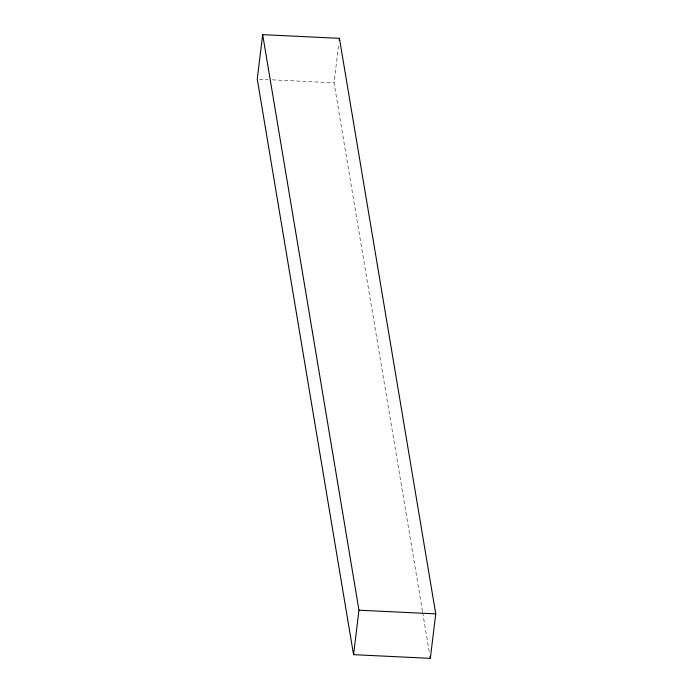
<?xml version="1.0" encoding="UTF-8"?>
<svg xmlns="http://www.w3.org/2000/svg" width="693" height="693" viewBox="0 0 693 693"><rect width="100%" height="100%" fill="white"/><g stroke="black" fill="none" stroke-linecap="round" stroke-linejoin="round"><path stroke-width="0.52" stroke-dasharray="3.46 2.6" d="M422.479 611.365L334.026 82.805L338.66 44.69M259.416 79.219L268.07 79.634M272.392 79.842L334.026 82.805M422.652 612.439L429.625 654.079"/><path stroke-width="1.04" d="M262.664 34.65L257.259 79.115L353.569 654.66L430.336 658.35L435.741 613.885L339.431 38.34L262.664 34.65L358.974 610.195L353.569 654.66M339.172 40.454L339.431 38.34M358.974 610.195L435.741 613.885M429.981 656.21L430.336 658.35"/></g></svg>
